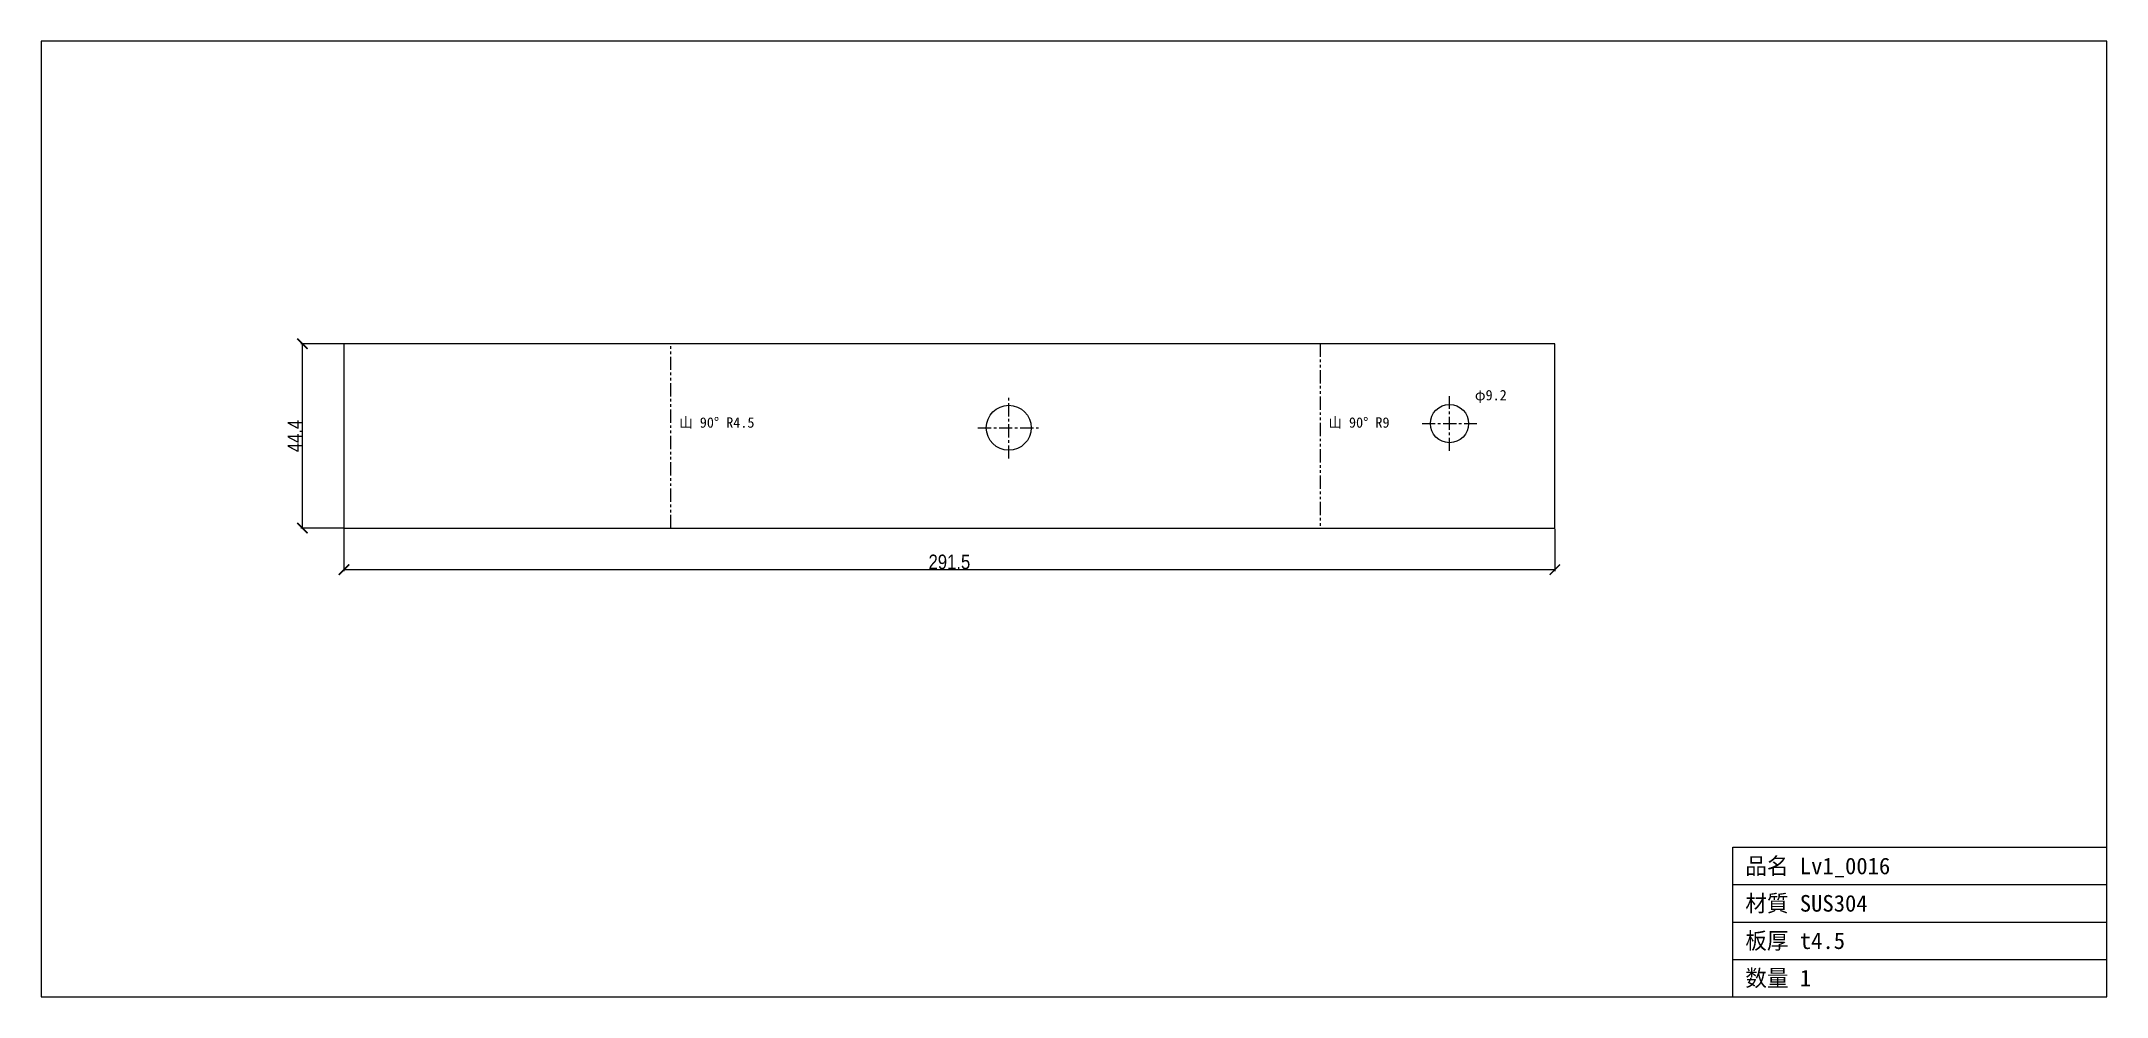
# Model space of a CAD drawing. Header units: millimetres. Extents: x -157 to 340, y -113 to 117.
import ezdxf

# ---------------------------------------------------------------- set-up
doc = ezdxf.new("R2010")
doc.units = ezdxf.units.MM
doc.linetypes.add('CENTER', pattern=[5.08, 3.175, -0.635, 0.635, -0.635])
doc.linetypes.add('PHANTOM', pattern=[6.35, 3.175, -0.635, 0.635, -0.635, 0.635, -0.635])
for name, color, linetype in [('中心線', 7, 'Continuous'), ('図枠', 7, 'Continuous'), ('外形', 7, 'Continuous'), ('寸法', 7, 'Continuous'), ('文字', 7, 'Continuous'), ('曲げ線', 7, 'Continuous')]:
    doc.layers.add(name, color=color, linetype=linetype)
doc.styles.add('OpenSansCondensed-Light', font='OpenSansCondensed-Light.ttf')
doc.dimstyles.new('EZDXF', dxfattribs={"dimtxt": 0.25, "dimasz": 0.175, "dimexe": 0.375, "dimexo": 0.125, "dimgap": 0.1, "dimtad": 1, "dimlfac": 100, "dimzin": 12, "dimdsep": 46, "dimtxsty": 'OpenSansCondensed-Light', "dimblk": 'ARCHTICK', "dimcen": 2.5, "dimazin": 3, "dimtfac": 0.5, "dimtmove": 2, "dimatfit": 3})

# ---------------------------------------------------------------- blocks, each defined once
blk = doc.blocks.new('_ARCHTICK')
at = {"color": 0, "linetype": 'BYBLOCK', "const_width": 0.15}
blk.add_lwpolyline([(-0.5, -0.5), (0.5, 0.5)], dxfattribs=at)

msp = doc.modelspace()

# ---------------------------------------------------------------- linework, layer by layer
at = {"layer": '中心線', "color": 1, "linetype": 'CENTER'}
for p, q in [((76.04, 16.77), (76.04, 31.59)), ((182.15, 18.59), (182.15, 31.8)), ((175.54, 25.2), (188.75, 25.2)), ((68.63, 24.18), (83.45, 24.18))]:
    msp.add_line(p, q, dxfattribs=at)
at = {"layer": '図枠'}
for p, q in [((340.37, 117.29), (-156.89, 117.29)), ((-156.89, 117.29), (-156.89, -112.88)), ((340.37, -112.88), (340.37, 117.29)), ((250.37, -112.88), (250.37, -76.88)), ((250.37, -76.88), (340.37, -76.88)), ((250.37, -85.88), (340.37, -85.88)), ((250.37, -94.88), (340.37, -94.88)), ((250.37, -103.88), (340.37, -103.88)), ((-156.89, -112.88), (340.37, -112.88))]:
    msp.add_line(p, q, dxfattribs=at)
at = {"layer": '外形'}
for p, q in [((-84.01, 44.41), (-84.01, 0)), ((207.5, 44.41), (-84.01, 44.41)), ((207.5, 0), (207.5, 44.41)), ((-84.01, 0), (207.5, 0))]:
    msp.add_line(p, q, dxfattribs=at)
for centre, radius in [((76.04, 24.18), 5.41), ((182.15, 25.2), 4.61)]:
    msp.add_circle(centre, radius, dxfattribs=at)
at = {"layer": '曲げ線', "color": 1, "linetype": 'PHANTOM'}
for p, q in [((-5.3, 0), (-5.3, 44.41)), ((151, 44.41), (151, 0))]:
    msp.add_line(p, q, dxfattribs=at)

# ---------------------------------------------------------------- texts
at = {"layer": '文字'}
for s, height, p in [('φ9.2', 2.5, (188.25, 30.8)), ('山 90° R4.5', 2.5, (-3.3, 24.2)), ('山 90° R9', 2.5, (153, 24.2)), ('品名 Lv1_0016', 4, (253.37, -83.38)), ('材質 SUS304', 4, (253.37, -92.38)), ('板厚 t4.5', 4, (253.37, -101.38)), ('数量 1', 4, (253.37, -110.38))]:
    msp.add_text(s, height=height, dxfattribs=at).set_placement(p)

# ---------------------------------------------------------------- dimensions: what is measured, and where the dimension line sits
at = {"layer": '寸法'}
msp.add_linear_dim(base=(-94.01, 0), p1=(-84.01, 0), p2=(-84.01, 44.41), angle=90, dimstyle='EZDXF', override={"dimtxt": 3.5, "dimasz": 2.5, "dimdec": 1, "dimlfac": 1}, dxfattribs=at).render()
msp.add_linear_dim(base=(-84.01, -10), p1=(-84.01, 0), p2=(207.5, 0), dimstyle='EZDXF', override={"dimtxt": 3.5, "dimasz": 2.5, "dimdec": 1, "dimlfac": 1}, dxfattribs=at).render()

doc.saveas('drawing.dxf')
